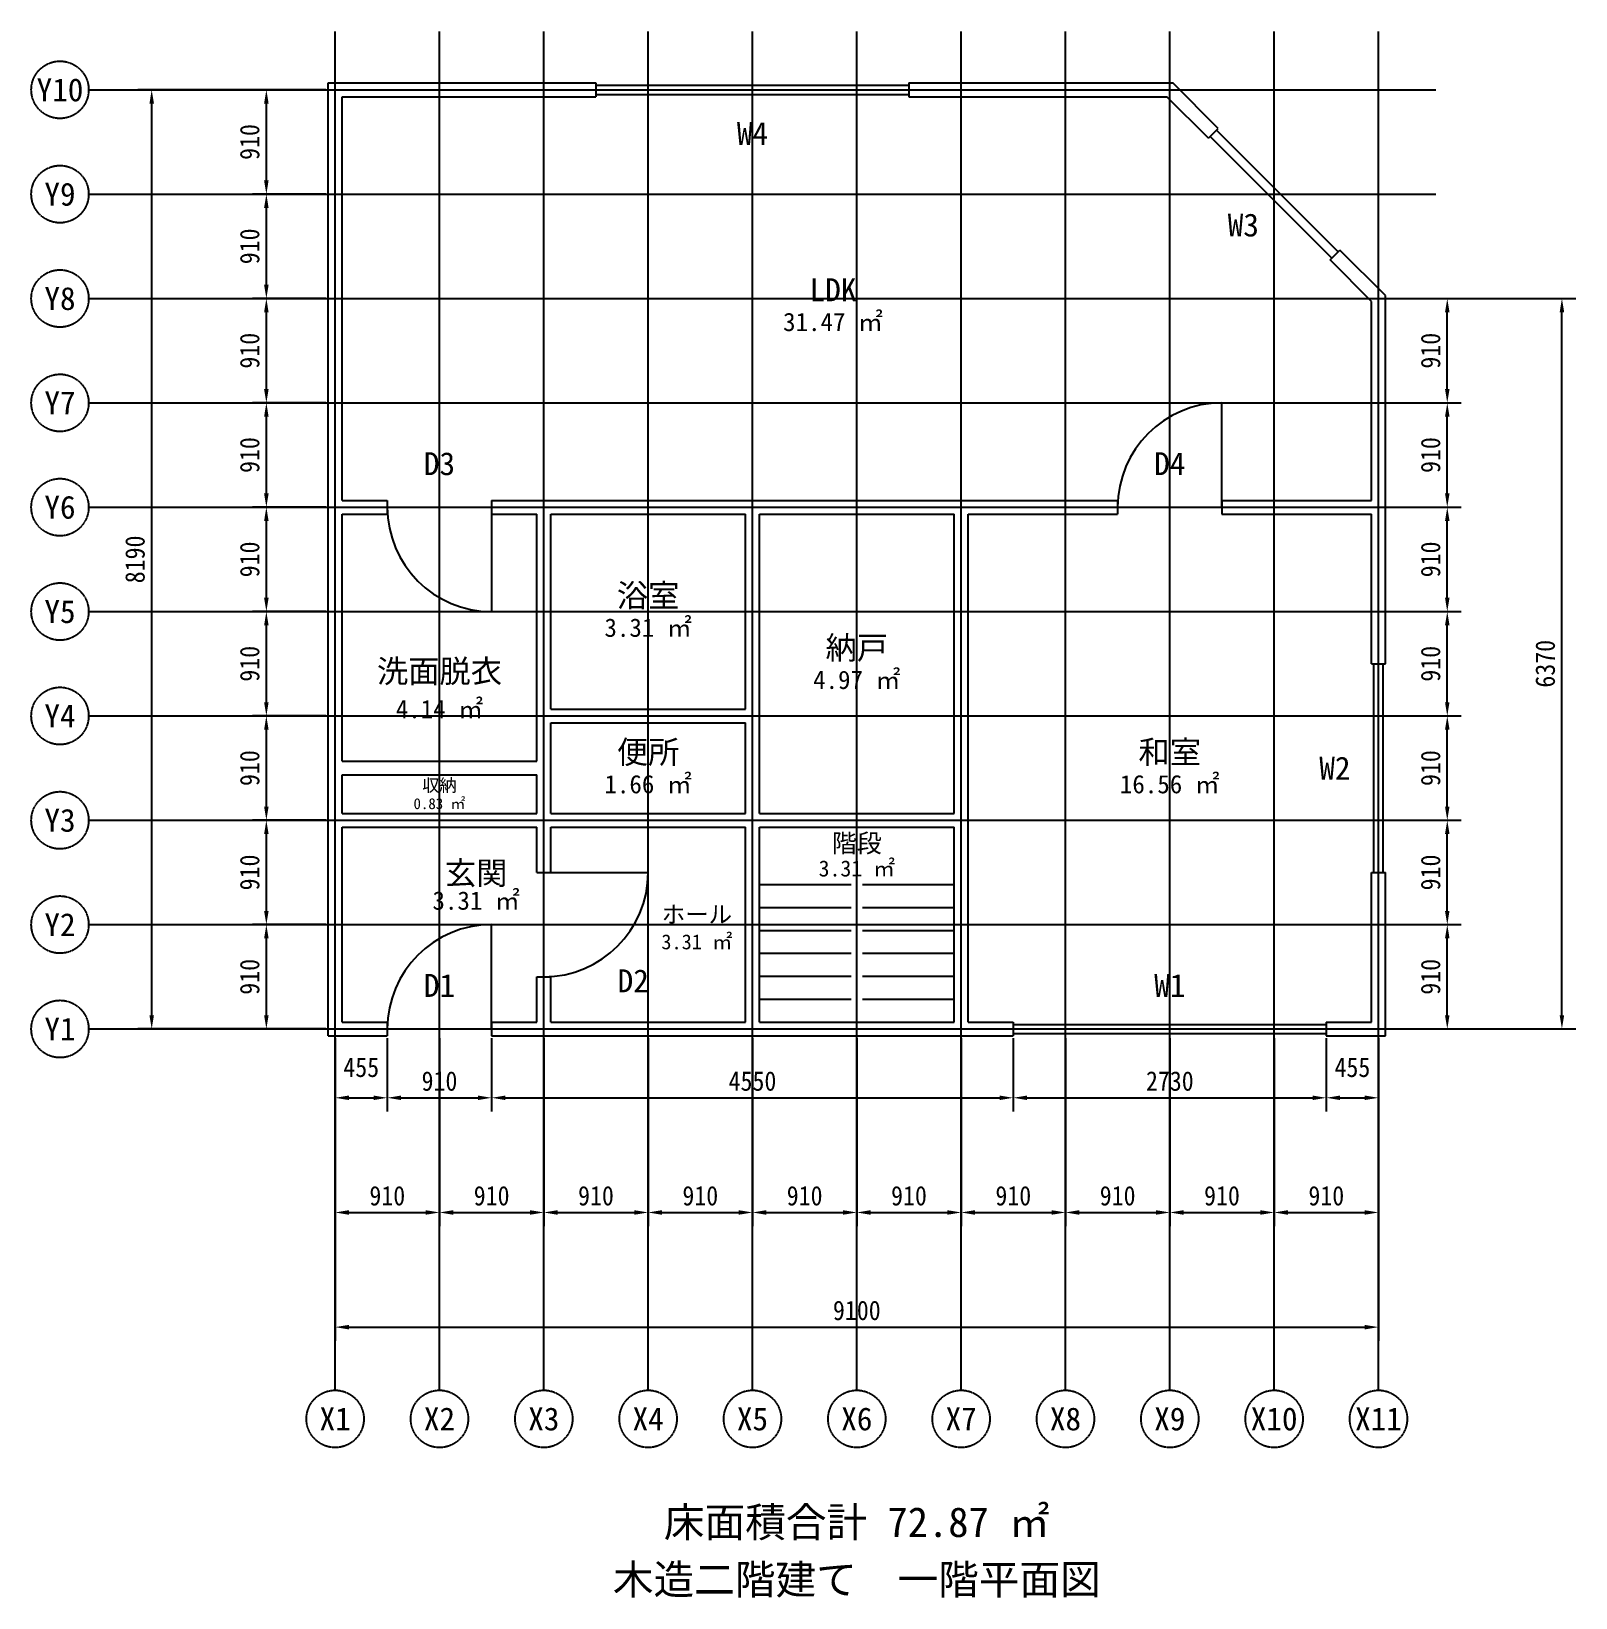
# Model space of a CAD drawing. Header units: millimetres. Extents: x -2650 to 10820, y -4959 to 8700.
import ezdxf
from ezdxf.enums import TextEntityAlignment as Align

# ---------------------------------------------------------------- set-up
doc = ezdxf.new("R2010")
doc.units = ezdxf.units.MM
doc.linetypes.add('CENTER', pattern=[5.08, 3.175, -0.635, 0.635, -0.635])
for name, color, linetype in [('DIM', 3, 'Continuous'), ('GRID', 1, 'CENTER'), ('OPENING', 4, 'Continuous'), ('ROOM', 2, 'Continuous'), ('STAIR', 6, 'Continuous'), ('TEXT', 7, 'Continuous'), ('WALL', 7, 'Continuous')]:
    doc.layers.add(name, color=color, linetype=linetype)
doc.styles.add('JP', font='msgothic.ttc', dxfattribs={"width": 0.9})
doc.dimstyles.new('ARCH100', dxfattribs={"dimtxt": 170, "dimasz": 120, "dimexe": 120, "dimexo": 80, "dimgap": 60, "dimtad": 1, "dimdec": 0, "dimtxsty": 'JP', "dimcen": 2.5, "dimclrd": 3, "dimclre": 3, "dimclrt": 3, "dimazin": 3, "dimtfac": 1, "dimtmove": 0, "dimatfit": 3})

msp = doc.modelspace()

# ---------------------------------------------------------------- linework, layer by layer
at = {"layer": 'GRID'}
for p, q in [((0, -3150), (0, 8700)), ((910, -3150), (910, 8700)), ((1820, -3150), (1820, 8700)), ((2730, -3150), (2730, 8700)), ((3640, -3150), (3640, 8700)), ((4550, -3150), (4550, 8700)), ((5460, -3150), (5460, 8700)), ((6370, -3150), (6370, 8700)), ((7280, -3150), (7280, 8700)), ((8190, -3150), (8190, 8700)), ((9100, -3150), (9100, 8700)), ((-2150, 8190), (9600, 8190)), ((-2150, 7280), (9600, 7280)), ((-2150, 6370), (9600, 6370)), ((-2150, 5460), (9600, 5460)), ((-2150, 4550), (9600, 4550)), ((-2150, 3640), (9600, 3640)), ((-2150, 2730), (9600, 2730)), ((-2150, 1820), (9600, 1820)), ((-2150, 910), (9600, 910)), ((-2150, 0), (9600, 0))]:
    msp.add_line(p, q, dxfattribs=at)
for centre in [(-2400, 8190), (-2400, 7280), (-2400, 6370), (-2400, 5460), (-2400, 4550), (-2400, 3640), (-2400, 2730), (-2400, 1820), (-2400, 910), (-2400, 0), (0, -3400), (910, -3400), (1820, -3400), (2730, -3400), (3640, -3400), (4550, -3400), (5460, -3400), (6370, -3400), (7280, -3400), (8190, -3400), (9100, -3400)]:
    msp.add_circle(centre, 250, dxfattribs=at)
at = {"layer": 'OPENING'}
for p, q in [((2275, 8230), (5005, 8230)), ((2275, 8150), (5005, 8150)), ((8748.6, 6778), (7688, 7838.6)), ((8692, 6721.4), (7631.4, 7782)), ((7735, 4550), (7735, 5460)), ((1365, 4550), (1365, 3640)), ((9060, 1365), (9060, 3185)), ((9140, 1365), (9140, 3185)), ((1820, 1365), (2730, 1365)), ((1365, 0), (1365, 910)), ((5915, 40), (8645, 40)), ((5915, -40), (8645, -40))]:
    msp.add_line(p, q, dxfattribs=at)
for centre, start, end in [((7735, 4550), 90, 180), ((1365, 4550), 180, -90), ((1820, 1365), -90, 0), ((1365, 0), 90, 180)]:
    msp.add_arc(centre, 910, start, end, dxfattribs=at)
at = {"layer": 'STAIR'}
for p, q in [((3700, 1260), (4500, 1260)), ((4600, 1260), (5400, 1260)), ((3700, 1060), (4500, 1060)), ((4600, 1060), (5400, 1060)), ((3700, 860), (4500, 860)), ((4600, 860), (5400, 860)), ((3700, 660), (4500, 660)), ((4600, 660), (5400, 660)), ((3700, 460), (4500, 460)), ((4600, 460), (5400, 460)), ((3700, 260), (4500, 260)), ((4600, 260), (5400, 260))]:
    msp.add_line(p, q, dxfattribs=at)
at = {"layer": 'WALL'}
for p, q in [((-60, 8250), (2275, 8250)), ((-60, -60), (-60, 8250)), ((2275, 8250), (2275, 8130)), ((5005, 8250), (7304.9, 8250)), ((5005, 8250), (5005, 8130)), ((7702.1, 7852.8), (7304.9, 8250)), ((60, 8130), (2275, 8130)), ((60, 4610), (60, 8130)), ((5005, 8130), (7255.1, 8130)), ((7617.2, 7767.9), (7255.1, 8130)), ((7617.2, 7767.9), (7702.1, 7852.8)), ((8677.9, 6707.2), (8762.8, 6792.1)), ((9040, 6345.1), (8677.9, 6707.2)), ((9160, 6394.9), (8762.8, 6792.1)), ((9040, 4610), (9040, 6345.1)), ((9160, 3185), (9160, 6394.9)), ((60, 4610), (455, 4610)), ((455, 4610), (455, 4490)), ((1365, 4610), (6825, 4610)), ((1365, 4610), (1365, 4490)), ((6825, 4610), (6825, 4490)), ((7735, 4610), (9040, 4610)), ((7735, 4610), (7735, 4490)), ((60, 2335), (60, 4490)), ((60, 4490), (455, 4490)), ((1365, 4490), (1760, 4490)), ((1760, 2335), (1760, 4490)), ((1880, 2790), (1880, 4490)), ((1880, 4490), (3580, 4490)), ((3580, 2790), (3580, 4490)), ((3700, 1880), (3700, 4490)), ((3700, 4490), (5400, 4490)), ((5400, 1880), (5400, 4490)), ((5520, 60), (5520, 4490)), ((5520, 4490), (6825, 4490)), ((7735, 4490), (9040, 4490)), ((9040, 3185), (9040, 4490)), ((9040, 3185), (9160, 3185)), ((1880, 2790), (3580, 2790)), ((1880, 1880), (1880, 2670)), ((1880, 2670), (3580, 2670)), ((3580, 1880), (3580, 2670)), ((60, 2335), (1760, 2335)), ((60, 1880), (60, 2215)), ((60, 2215), (1760, 2215)), ((1760, 1880), (1760, 2215)), ((60, 1880), (1760, 1880)), ((1880, 1880), (3580, 1880)), ((3700, 1880), (5400, 1880)), ((60, 60), (60, 1760)), ((60, 1760), (1760, 1760)), ((1760, 1365), (1760, 1760)), ((1880, 1365), (1880, 1760)), ((1880, 1760), (3580, 1760)), ((3580, 60), (3580, 1760)), ((3700, 60), (3700, 1760)), ((3700, 1760), (5400, 1760)), ((5400, 60), (5400, 1760)), ((1760, 1365), (1880, 1365)), ((9040, 60), (9040, 1365)), ((9040, 1365), (9160, 1365)), ((9160, -60), (9160, 1365)), ((1760, 60), (1760, 455)), ((1760, 455), (1880, 455)), ((1880, 60), (1880, 455)), ((60, 60), (455, 60)), ((455, 60), (455, -60)), ((1365, 60), (1760, 60)), ((1365, 60), (1365, -60)), ((1880, 60), (3580, 60)), ((3700, 60), (5400, 60)), ((5520, 60), (5915, 60)), ((5915, 60), (5915, -60)), ((8645, 60), (9040, 60)), ((8645, 60), (8645, -60)), ((-60, -60), (455, -60)), ((1365, -60), (5915, -60)), ((8645, -60), (9160, -60))]:
    msp.add_line(p, q, dxfattribs=at)

# ---------------------------------------------------------------- texts
at = {"layer": 'GRID', "style": 'JP'}
for s, p in [('Y10', (-2400, 8190)), ('Y9', (-2400, 7280)), ('Y8', (-2400, 6370)), ('Y7', (-2400, 5460)), ('Y6', (-2400, 4550)), ('Y5', (-2400, 3640)), ('Y4', (-2400, 2730)), ('Y3', (-2400, 1820)), ('Y2', (-2400, 910)), ('Y1', (-2400, 0)), ('X1', (0, -3400)), ('X2', (910, -3400)), ('X3', (1820, -3400)), ('X4', (2730, -3400)), ('X5', (3640, -3400)), ('X6', (4550, -3400)), ('X7', (5460, -3400)), ('X8', (6370, -3400)), ('X9', (7280, -3400)), ('X10', (8190, -3400)), ('X11', (9100, -3400))]:
    msp.add_text(s, height=200, dxfattribs=at).set_placement(p, align=Align.MIDDLE_CENTER)
at = {"layer": 'OPENING', "style": 'JP'}
for s, p in [('W4', (3640, 7810)), ('W3', (7921.3, 7011.3)), ('D3', (910, 4930)), ('D4', (7280, 4930)), ('W2', (8720, 2275)), ('D1', (910, 380)), ('D2', (2600, 420)), ('W1', (7280, 380))]:
    msp.add_text(s, height=200, dxfattribs=at).set_placement(p, align=Align.MIDDLE_CENTER)
at = {"layer": 'ROOM', "style": 'JP'}
for s, height, p in [('LDK', 200, (4342.5, 6446.1)), ('31.47 ㎡', 160, (4342.5, 6166.1)), ('浴室', 200, (2730, 3780)), ('3.31 ㎡', 160, (2730, 3500)), ('納戸', 200, (4550, 3325)), ('洗面脱衣', 200, (910, 3120)), ('4.97 ㎡', 160, (4550, 3045)), ('4.14 ㎡', 160, (910, 2790)), ('便所', 200, (2730, 2415)), ('和室', 200, (7280, 2415)), ('収納', 110, (910, 2125)), ('1.66 ㎡', 160, (2730, 2135)), ('16.56 ㎡', 160, (7280, 2135)), ('0.83 ㎡', 95, (910, 1965)), ('階段', 160, (4550, 1620)), ('玄関', 200, (1230, 1360)), ('3.31 ㎡', 140, (4550, 1400)), ('3.31 ㎡', 160, (1230, 1120)), ('ホール', 150, (3155, 1000)), ('3.31 ㎡', 130, (3155, 760))]:
    msp.add_text(s, height=height, dxfattribs=at).set_placement(p, align=Align.MIDDLE_CENTER)
at = {"layer": 'TEXT', "style": 'JP'}
for s, p in [('床面積合計 72.87 ㎡', (4550, -4300)), ('木造二階建て\u3000一階平面図', (4550, -4800))]:
    msp.add_text(s, height=260, dxfattribs=at).set_placement(p, align=Align.MIDDLE_CENTER)

# ---------------------------------------------------------------- dimensions: what is measured, and where the dimension line sits
at = {"layer": 'DIM'}
for base, p1, p2 in [((-1600, 0), (0, 0), (0, 8190)), ((-600, 7280), (0, 7280), (0, 8190)), ((-600, 6370), (0, 6370), (0, 7280)), ((-600, 5460), (0, 5460), (0, 6370)), ((9700, 5460), (9100, 5460), (9100, 6370)), ((10700, 0), (9100, 0), (9100, 6370)), ((-600, 4550), (0, 4550), (0, 5460)), ((9700, 4550), (9100, 4550), (9100, 5460)), ((-600, 3640), (0, 3640), (0, 4550)), ((9700, 3640), (9100, 3640), (9100, 4550)), ((-600, 2730), (0, 2730), (0, 3640)), ((9700, 2730), (9100, 2730), (9100, 3640)), ((-600, 1820), (0, 1820), (0, 2730)), ((9700, 1820), (9100, 1820), (9100, 2730)), ((-600, 910), (0, 910), (0, 1820)), ((9700, 910), (9100, 910), (9100, 1820)), ((-600, 0), (0, 0), (0, 910)), ((9700, 0), (9100, 0), (9100, 910))]:
    msp.add_linear_dim(base=base, p1=p1, p2=p2, angle=90, dimstyle='ARCH100', dxfattribs=at).render()
for base, p1, p2 in [((0, -600), (0, 0), (455, 0)), ((0, -1600), (0, 0), (910, 0)), ((0, -2600), (0, 0), (9100, 0)), ((455, -600), (455, 0), (1365, 0)), ((910, -1600), (910, 0), (1820, 0)), ((1365, -600), (1365, 0), (5915, 0)), ((1820, -1600), (1820, 0), (2730, 0)), ((2730, -1600), (2730, 0), (3640, 0)), ((3640, -1600), (3640, 0), (4550, 0)), ((4550, -1600), (4550, 0), (5460, 0)), ((5460, -1600), (5460, 0), (6370, 0)), ((5915, -600), (5915, 0), (8645, 0)), ((6370, -1600), (6370, 0), (7280, 0)), ((7280, -1600), (7280, 0), (8190, 0)), ((8190, -1600), (8190, 0), (9100, 0)), ((8645, -600), (8645, 0), (9100, 0))]:
    msp.add_linear_dim(base=base, p1=p1, p2=p2, dimstyle='ARCH100', dxfattribs=at).render()

doc.saveas('drawing.dxf')
